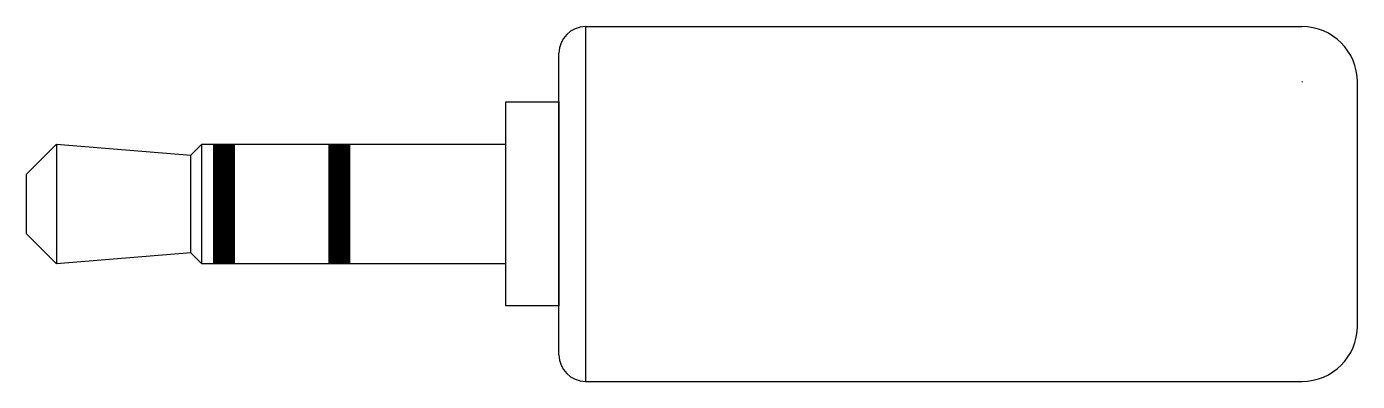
# Model space of a CAD drawing. Header units: inches. Extents: x 0 to 1.5, y -0.2 to 0.2.
import ezdxf

# ---------------------------------------------------------------- set-up
doc = ezdxf.new("R2010")
doc.units = ezdxf.units.IN
doc.header["$MEASUREMENT"] = 0

msp = doc.modelspace()

# ---------------------------------------------------------------- linework, layer by layer
for p, q in [((0.63, 0.2), (0.63, 0.2)), ((0.63, 0.2), (1.4375, 0.2)), ((0.63, 0.2), (0.63, -0.2)), ((0.6, -0.17), (0.6, 0.17)), ((1.5, -0.1375), (1.5, 0.1375)), ((0.03375, 0.0675), (0.03375, -0.0675)), ((0.1975, -0.0675), (0.1975, 0.0675)), ((0.54, -0.0675), (0.54, 0.0675)), ((0.185, -0.055), (0.185, 0.055)), ((0.63, -0.2), (0.63, -0.2)), ((0.63, -0.2), (1.4375, -0.2))]:
    msp.add_line(p, q)
msp.add_lwpolyline([(0.6, 0.115), (0.6, -0.115), (0.54, -0.115), (0.54, -0.0675), (0.1975, -0.0675), (0.185, -0.055), (0.03375, -0.0675), (0, -0.03375), (0, 0.03375), (0.03375, 0.0675), (0.185, 0.055), (0.1975, 0.0675), (0.54, 0.0675), (0.54, 0.115)], close=True)
at = {"const_width": 0.025}
for points in [[(0.2225, -0.0675), (0.2225, 0.0675)], [(0.3525, -0.0675), (0.3525, 0.0675)]]:
    msp.add_lwpolyline(points, dxfattribs=at)
for centre, radius, start, end in [((0.63, 0.17), 0.03, 90, 180), ((1.4375, 0.1375), 0.0625, 0, 90), ((1.4375, 0.1375), 0.000514, 0, 90), ((1.4375, -0.1375), 0.0625, 270, 0), ((0.63, -0.17), 0.03, 180, 270)]:
    msp.add_arc(centre, radius, start, end)

doc.saveas('drawing.dxf')
